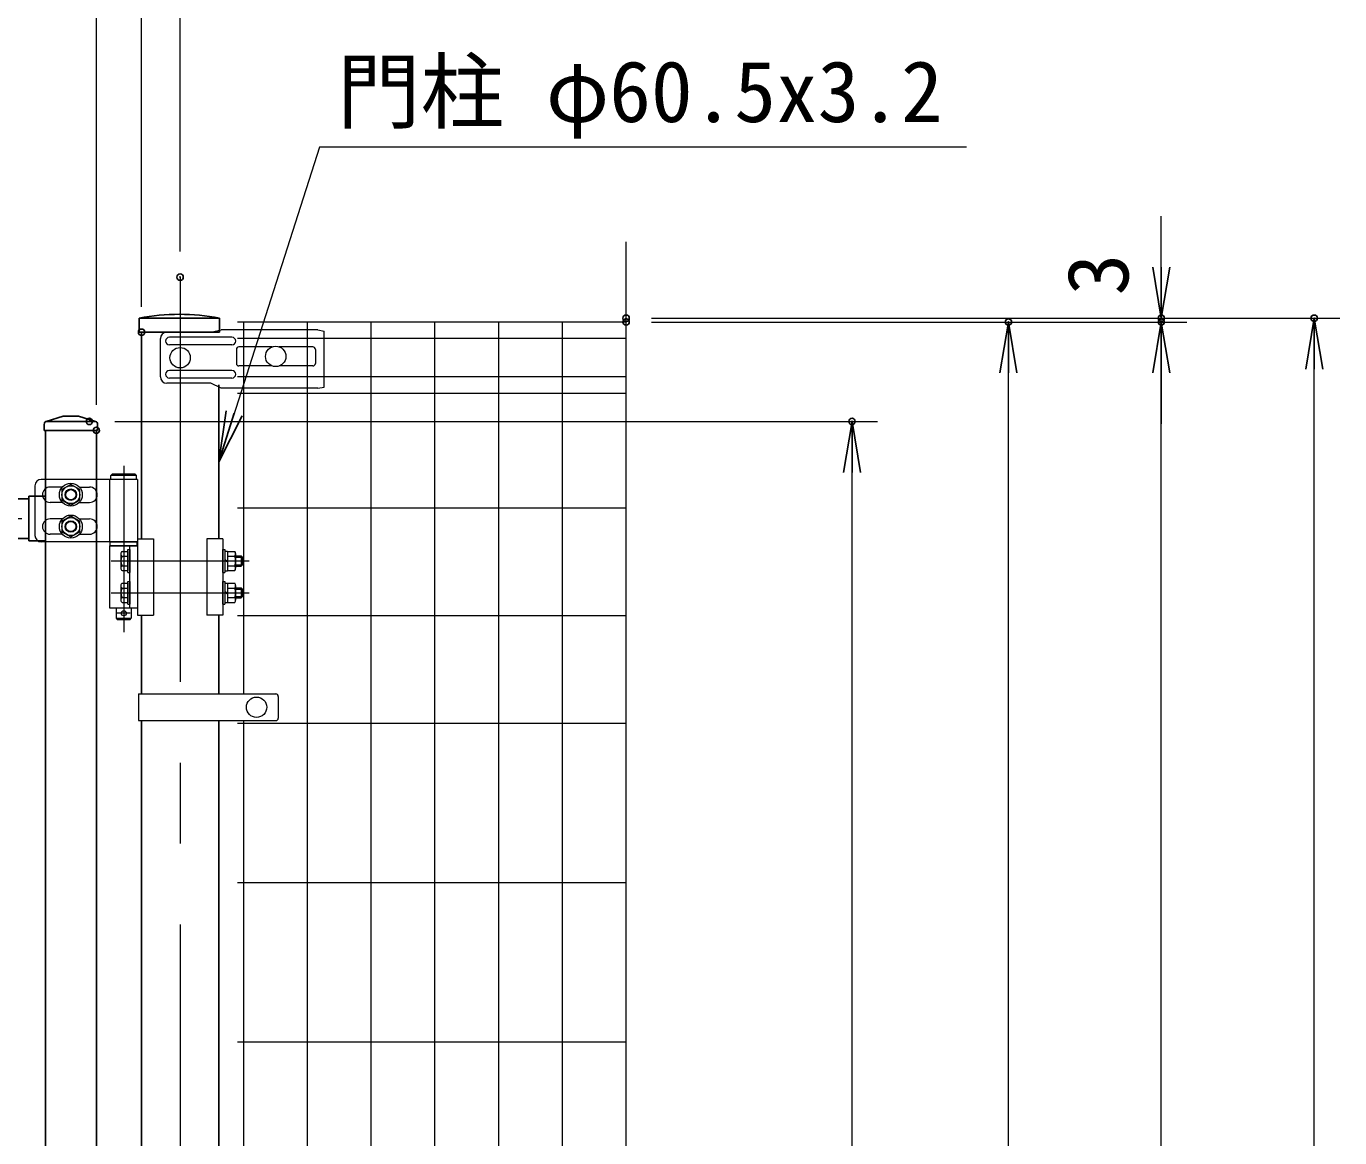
# Model space of a CAD drawing. Units: millimetres, scale not verified. Extents: x -4200 to 4200, y -2970 to 2970.
# Drawn here: x -1704 to -674, y 803 to 1675 of the extents above; entities that cross this region are included whole.
import ezdxf
from ezdxf.enums import TextEntityAlignment as Align

# ---------------------------------------------------------------- set-up
doc = ezdxf.new("R2010")
doc.units = ezdxf.units.MM
doc.header["$LTSCALE"] = 10
doc.header["$PDMODE"] = 32
doc.header["$PDSIZE"] = 5
doc.linetypes.add('USER1', pattern=[50.8, 31.75, -6.35, 6.35, -6.35])
for name, color, linetype, lineweight in [('0-1_D-BMK', 2, 'USER1', 13), ('0-2_D-STR1', 1, 'Continuous', 25), ('0-3_D-STR3', 3, 'Continuous', 13), ('0-4_D-STR2', 7, 'Continuous', 13), ('0-5_D-STR-DIM', 7, 'Continuous', 13), ('0-7_D-STR-TXT', 7, 'Continuous', 13)]:
    doc.layers.add(name, color=color, linetype=linetype, lineweight=lineweight)
doc.layers.add('0-A_0', color=7, linetype='Continuous')
doc.layers.add('0-B_Defpoints', color=6, linetype='Continuous')
doc.styles.add('ＭＳ ゴシック', font='')
doc.styles.get('ＭＳ ゴシック').set_extended_font_data('MS Gothic')

# ---------------------------------------------------------------- blocks, each defined once
blk = doc.blocks.new('_Open')
at = {"layer": '0-A_0'}
blk.add_line((-10, 1.667), (0, 0), dxfattribs=at)
blk.add_lwpolyline([(-10, -1.667), (0, 0), (-10, 0)], dxfattribs=at)

msp = doc.modelspace()

# ---------------------------------------------------------------- linework, layer by layer
at = {"layer": '0-1_D-BMK'}
for p, q in [((-1583.73, 1478.46), (-1583.73, -867.36)), ((-1628.03, 1330.25), (-1628.03, 1199.77)), ((-2533.48, 1288.97), (-1689.48, 1288.97)), ((-1637.83, 1255.72), (-1529.62, 1255.72)), ((-1637.83, 1230.72), (-1529.62, 1230.72)), ((-1623.03, 1214.72), (-1633.03, 1214.72))]:
    msp.add_line(p, q, dxfattribs=at)
at = {"layer": '0-2_D-STR1'}
for p, q in [((-1552.88, 1446.22), (-1615.78, 1446.22)), ((-1552.88, 1446.22), (-1615.78, 1446.22)), ((-1615.78, 1446.22), (-1615.78, 1435.22)), ((-1552.88, 1435.22), (-1552.88, 1446.22)), ((-1552.88, 1435.22), (-1552.88, 1446.22)), ((-1552.88, 1435.22), (-1615.78, 1435.22)), ((-1613.98, 1435.22), (-1613.98, 1273.22)), ((-1553.48, 1393.83), (-1553.48, 1273.22)), ((-1690.48, 1362.82), (-1690.48, 1358.22)), ((-1688.78, 1365.11), (-1675.48, 1369.22)), ((-1650.51, 1365.22), (-1688.08, 1365.22)), ((-1663.48, 1369.22), (-1675.48, 1369.22)), ((-1650.17, 1365.11), (-1663.48, 1369.22)), ((-1648.48, 1362.82), (-1648.48, 1358.22)), ((-1648.48, 1358.22), (-1690.48, 1358.22)), ((-1689.48, 1358.22), (-1689.48, -526.78)), ((-1649.48, 1358.22), (-1649.48, -526.78)), ((-2520.48, 1304.47), (-1702.48, 1304.47)), ((-1702.48, 1306.47), (-1702.48, 1271.47)), ((-1689.48, 1306.47), (-1702.48, 1306.47)), ((-2520.48, 1273.47), (-1702.48, 1273.47)), ((-1689.48, 1271.47), (-1702.48, 1271.47)), ((-1613.98, 1213.22), (-1613.98, 1151.47)), ((-1553.48, 1213.22), (-1553.48, 1151.47)), ((-1613.98, 1130.47), (-1613.98, 776.47)), ((-1553.48, 1130.47), (-1553.48, 776.47))]:
    msp.add_line(p, q, dxfattribs=at)
for centre, radius, start, end in [((-1584.33, 1286.79), 162.5, 78.84081, 101.15919), ((-1584.33, 1286.79), 162.5, 78.84081, 101.15919), ((-1688.08, 1362.82), 2.4, 90, 180), ((-1650.88, 1362.82), 2.4, 0, 72.84994)]:
    msp.add_arc(centre, radius, start, end, dxfattribs=at)
at = {"layer": '0-3_D-STR3'}
for p, q in [((-1559.74, 1435.22), (-1594.21, 1435.22)), ((-1559.74, 1435.29), (-1551.6, 1437.02)), ((-1475.73, 1437.02), (-1551.6, 1437.02)), ((-1475.73, 1437.02), (-1470.73, 1436.02)), ((-1470.73, 1392.22), (-1470.73, 1436.02)), ((-1599.21, 1400.22), (-1599.21, 1430.22)), ((-1543.14, 1431.22), (-1592.14, 1431.22)), ((-1543.14, 1425.22), (-1592.14, 1425.22)), ((-1511.51, 1423.72), (-1537.6, 1423.72)), ((-1479.6, 1423.72), (-1505.94, 1423.72)), ((-1539.6, 1421.72), (-1539.6, 1410.72)), ((-1477.6, 1421.72), (-1477.6, 1410.72)), ((-1543.14, 1405.22), (-1592.14, 1405.22)), ((-1511.51, 1408.72), (-1537.6, 1408.72)), ((-1479.6, 1408.72), (-1505.94, 1408.72)), ((-1559.74, 1395.22), (-1594.21, 1395.22)), ((-1543.14, 1399.22), (-1592.14, 1399.22)), ((-1551.6, 1391.22), (-1559.74, 1395.22)), ((-1475.73, 1391.22), (-1470.73, 1392.22)), ((-1475.73, 1391.22), (-1551.6, 1391.22)), ((-1638.88, 1319.72), (-1692.74, 1319.72)), ((-1617.18, 1319.72), (-1651.48, 1319.72)), ((-1638.88, 1270.72), (-1638.88, 1319.72)), ((-1617.18, 1319.72), (-1638.88, 1319.72)), ((-1637.03, 1323.72), (-1638.03, 1322.72)), ((-1618.03, 1322.72), (-1638.03, 1322.72)), ((-1638.03, 1319.72), (-1638.03, 1322.72)), ((-1618.03, 1319.72), (-1638.03, 1319.72)), ((-1619.03, 1323.72), (-1637.03, 1323.72)), ((-1619.03, 1323.72), (-1618.03, 1322.72)), ((-1618.03, 1319.72), (-1618.03, 1322.72)), ((-1617.18, 1319.72), (-1617.18, 1213.22)), ((-1697.74, 1314.72), (-1697.74, 1275.72)), ((-1676.18, 1313.72), (-1685.74, 1313.72)), ((-1662.77, 1313.72), (-1654.74, 1313.72)), ((-1676.18, 1301.72), (-1685.74, 1301.72)), ((-1662.77, 1301.72), (-1654.74, 1301.72)), ((-1676.18, 1288.72), (-1685.74, 1288.72)), ((-1662.77, 1288.72), (-1654.74, 1288.72)), ((-1638.88, 1270.72), (-1692.74, 1270.72)), ((-1676.18, 1276.72), (-1685.74, 1276.72)), ((-1662.77, 1276.72), (-1654.74, 1276.72)), ((-1617.18, 1270.72), (-1638.88, 1270.72)), ((-1617.18, 1270.72), (-1638.88, 1270.72)), ((-1638.53, 1267.72), (-1638.53, 1270.72)), ((-1638.53, 1270.72), (-1617.53, 1270.72)), ((-1617.53, 1267.72), (-1617.53, 1270.72)), ((-1617.18, 1273.22), (-1604.68, 1273.22)), ((-1604.68, 1273.22), (-1604.68, 1213.22)), ((-1562.75, 1273.22), (-1562.75, 1213.22)), ((-1550.25, 1273.22), (-1562.75, 1273.22)), ((-1550.25, 1273.22), (-1550.25, 1213.22)), ((-1638.88, 1218.72), (-1638.88, 1267.72)), ((-1638.88, 1267.72), (-1617.18, 1267.72)), ((-1617.53, 1267.72), (-1638.53, 1267.72)), ((-1630.28, 1261.35), (-1630.28, 1250.09)), ((-1629.2, 1263.22), (-1624.78, 1263.22)), ((-1629.2, 1259.47), (-1624.78, 1259.47)), ((-1624.78, 1246.72), (-1624.78, 1264.72)), ((-1624.78, 1263.22), (-1624.78, 1248.22)), ((-1623.18, 1218.72), (-1623.18, 1267.72)), ((-1550.25, 1264.72), (-1548.65, 1264.72)), ((-1550.25, 1246.72), (-1550.25, 1264.72)), ((-1548.65, 1264.72), (-1548.65, 1246.72)), ((-1548.65, 1263.42), (-1548.65, 1248.02)), ((-1546.65, 1263.22), (-1540.85, 1263.22)), ((-1546.65, 1263.22), (-1546.65, 1248.22)), ((-1546.65, 1259.47), (-1540.85, 1259.47)), ((-1540.15, 1261.49), (-1540.15, 1249.95)), ((-1540.15, 1259.72), (-1535.78, 1259.72)), ((-1535.78, 1259.72), (-1534.78, 1258.72)), ((-1629.2, 1251.96), (-1624.78, 1251.96)), ((-1629.2, 1248.22), (-1624.78, 1248.22)), ((-1548.65, 1256.78), (-1546.65, 1255.63)), ((-1548.65, 1256.09), (-1546.65, 1254.94)), ((-1548.65, 1248.02), (-1546.65, 1248.02)), ((-1546.65, 1251.97), (-1540.85, 1251.97)), ((-1546.65, 1248.22), (-1540.85, 1248.22)), ((-1540.15, 1252.72), (-1534.78, 1252.72)), ((-1540.15, 1251.72), (-1535.78, 1251.72)), ((-1629.2, 1238.22), (-1624.78, 1238.22)), ((-1624.78, 1246.72), (-1623.18, 1246.72)), ((-1624.78, 1221.72), (-1624.78, 1239.72)), ((-1624.78, 1238.22), (-1624.78, 1223.22)), ((-1550.25, 1246.72), (-1548.65, 1246.72)), ((-1550.25, 1239.72), (-1548.65, 1239.72)), ((-1550.25, 1221.72), (-1550.25, 1239.72)), ((-1548.65, 1239.72), (-1548.65, 1221.72)), ((-1548.65, 1238.42), (-1548.65, 1223.02)), ((-1546.65, 1238.22), (-1540.85, 1238.22)), ((-1546.65, 1238.22), (-1546.65, 1223.22)), ((-1630.28, 1236.35), (-1630.28, 1225.09)), ((-1629.2, 1234.47), (-1624.78, 1234.47)), ((-1629.2, 1226.96), (-1624.78, 1226.96)), ((-1548.65, 1231.78), (-1546.65, 1230.63)), ((-1548.65, 1231.09), (-1546.65, 1229.94)), ((-1546.65, 1234.47), (-1540.85, 1234.47)), ((-1546.65, 1226.97), (-1540.85, 1226.97)), ((-1540.15, 1236.49), (-1540.15, 1224.95)), ((-1540.15, 1234.72), (-1535.78, 1234.72)), ((-1540.15, 1227.72), (-1534.78, 1227.72)), ((-1540.15, 1226.72), (-1535.78, 1226.72)), ((-1535.78, 1234.72), (-1534.78, 1233.72)), ((-1617.18, 1218.72), (-1638.88, 1218.72)), ((-1634.03, 1218.72), (-1634.03, 1210.72)), ((-1629.2, 1223.22), (-1624.78, 1223.22)), ((-1624.78, 1221.72), (-1623.18, 1221.72)), ((-1622.03, 1218.72), (-1622.03, 1210.72)), ((-1550.25, 1221.72), (-1548.65, 1221.72)), ((-1548.65, 1223.02), (-1546.65, 1223.02)), ((-1546.65, 1223.22), (-1540.85, 1223.22)), ((-1634.03, 1210.72), (-1633.03, 1209.72)), ((-1634.03, 1210.72), (-1622.03, 1210.72)), ((-1633.03, 1209.72), (-1623.03, 1209.72)), ((-1623.03, 1209.72), (-1622.03, 1210.72)), ((-1617.18, 1213.22), (-1604.68, 1213.22)), ((-1550.25, 1213.22), (-1562.75, 1213.22)), ((-1616.28, 1151.47), (-1508.74, 1151.47)), ((-1616.28, 1151.47), (-1616.28, 1130.47)), ((-1506.74, 1149.47), (-1506.74, 1132.47)), ((-1616.28, 1130.47), (-1508.74, 1130.47))]:
    msp.add_line(p, q, dxfattribs=at)
for points in [[(-1669.48, 1315.82), (-1676.49, 1311.77), (-1676.49, 1303.67), (-1669.48, 1299.62), (-1662.46, 1303.67), (-1662.46, 1311.77)], [(-1669.48, 1290.82), (-1676.49, 1286.77), (-1676.49, 1278.67), (-1669.48, 1274.62), (-1662.46, 1278.67), (-1662.46, 1286.77)]]:
    msp.add_lwpolyline(points, close=True, dxfattribs=at)
for points in [[(-1624.78, 1264.72), (-1623.18, 1264.72), (-1623.18, 1246.72)], [(-1548.65, 1263.42), (-1546.65, 1263.42), (-1546.65, 1248.02)], [(-1540.15, 1258.72), (-1534.78, 1258.72), (-1534.78, 1252.72)], [(-1535.78, 1259.72), (-1535.78, 1251.72), (-1534.78, 1252.72)], [(-1624.78, 1239.72), (-1623.18, 1239.72), (-1623.18, 1221.72)], [(-1548.65, 1238.42), (-1546.65, 1238.42), (-1546.65, 1223.02)], [(-1540.15, 1233.72), (-1534.78, 1233.72), (-1534.78, 1227.72)], [(-1535.78, 1234.72), (-1535.78, 1226.72), (-1534.78, 1227.72)]]:
    msp.add_lwpolyline(points, dxfattribs=at)
for centre, radius in [((-1583.73, 1415.22), 8), ((-1508.73, 1416.22), 8), ((-1669.48, 1307.72), 9), ((-1669.48, 1307.72), 9), ((-1669.48, 1307.72), 7.03), ((-1669.48, 1307.72), 4.5), ((-1669.48, 1307.72), 4), ((-1669.48, 1307.72), 4), ((-1669.48, 1282.72), 9), ((-1669.48, 1282.72), 9), ((-1669.48, 1282.72), 7.03), ((-1669.48, 1282.72), 4.5), ((-1669.48, 1282.72), 4), ((-1669.48, 1282.72), 4), ((-1628.03, 1214.72), 2), ((-1523.73, 1140.97), 8)]:
    msp.add_circle(centre, radius, dxfattribs=at)
for centre, radius, start, end in [((-1594.21, 1430.22), 5, 90, 180), ((-1592.14, 1428.22), 3, 90, 270), ((-1543.14, 1428.22), 3, 270, 90), ((-1537.6, 1421.72), 2, 90, 180), ((-1479.6, 1421.72), 2, 0, 90), ((-1592.14, 1402.22), 3, 90, 270), ((-1543.14, 1402.22), 3, 270, 90), ((-1537.6, 1410.72), 2, 180, 270), ((-1479.6, 1410.72), 2, 270, 0), ((-1594.21, 1400.22), 5, 180, 270), ((-1692.74, 1314.72), 5, 90, 180), ((-1685.74, 1307.72), 6, 90, 270), ((-1654.74, 1307.72), 6, 270, 90), ((-1685.74, 1282.72), 6, 90, 270), ((-1654.74, 1282.72), 6, 270, 90), ((-1692.74, 1275.72), 5, 180, 270), ((-1628.12, 1261.35), 2.16, 120, 240), ((-1623.2, 1255.72), 7.08, 147.93138, 212.06862), ((-1543, 1261.34), 2.85, 318.83491, 41.16509), ((-1550.55, 1255.72), 10.39, 338.85295, 21.14705), ((-1628.12, 1250.09), 2.16, 120, 240), ((-1543, 1250.09), 2.85, 318.86505, 41.13495), ((-1628.12, 1236.35), 2.16, 120, 240), ((-1543, 1236.34), 2.85, 318.83491, 41.16509), ((-1623.2, 1230.72), 7.08, 147.93138, 212.06862), ((-1628.12, 1225.09), 2.16, 120, 240), ((-1550.55, 1230.72), 10.39, 338.85295, 21.14705), ((-1543, 1225.09), 2.85, 318.86505, 41.13495), ((-1508.74, 1149.47), 2, 0, 90), ((-1508.74, 1132.47), 2, 270, 0)]:
    msp.add_arc(centre, radius, start, end, dxfattribs=at)
at = {"layer": '0-4_D-STR2'}
for p, q in [((-1233.73, 483.87), (-1233.73, 1506.22)), ((-1233.73, 1443.22), (-1538.73, 1443.22)), ((-1533.73, 1151.47), (-1533.73, 1443.22)), ((-1483.73, -526.78), (-1483.73, 1443.22)), ((-1433.73, -526.78), (-1433.73, 1443.22)), ((-1383.73, -526.78), (-1383.73, 1443.22)), ((-1333.73, -526.78), (-1333.73, 1443.22)), ((-1283.73, -526.78), (-1283.73, 1443.22)), ((-1233.73, 1430.34), (-1538.73, 1430.34)), ((-1233.73, 1400.09), (-1538.73, 1400.09)), ((-1233.73, 1387.22), (-1538.73, 1387.22)), ((-1233.73, 1297.22), (-1538.73, 1297.22)), ((-1233.73, 1212.72), (-1538.73, 1212.72)), ((-1233.73, 1128.22), (-1538.73, 1128.22)), ((-1533.73, 776.47), (-1533.73, 1130.47)), ((-1233.73, 1003.22), (-1538.73, 1003.22)), ((-1233.73, 878.22), (-1538.73, 878.22))]:
    msp.add_line(p, q, dxfattribs=at)
at = {"layer": '0-5_D-STR-DIM'}
for p, q in [((-1583.73, 1498.46), (-1583.73, 1848.22)), ((-1649.48, 1378.22), (-1649.48, 1728.22)), ((-1649.45, 1378.22), (-1649.45, 1728.22)), ((-1613.98, 1455.22), (-1613.98, 1728.22)), ((-813.73, 1486.22), (-813.73, 1526.22)), ((-1213.73, 1446.22), (-673.73, 1446.22)), ((-1213.73, 1446.22), (-793.73, 1446.22)), ((-1213.73, 1443.22), (-913.73, 1443.22)), ((-1213.73, 1443.22), (-793.73, 1443.22)), ((-1213.73, 1443.22), (-793.73, 1443.22)), ((-813.73, 1443.22), (-813.73, 1446.22)), ((-933.73, -486.78), (-933.73, 1403.22)), ((-813.73, -516.78), (-813.73, 1403.22)), ((-813.73, 1403.22), (-813.73, 1363.22)), ((-693.73, -816.78), (-693.73, 1406.22)), ((-1634.97, 1365.22), (-1036.45, 1365.22)), ((-1056.45, -486.78), (-1056.45, 1325.22))]:
    msp.add_line(p, q, dxfattribs=at)
at = {"layer": '0-7_D-STR-TXT'}
msp.add_lwpolyline([(-966.59, 1580.31), (-1474.42, 1580.31), (-1552.87, 1335.43)], dxfattribs=at)
at = {"layer": '0-B_Defpoints'}
for p in [(-1583.73, 1478.46), (-1233.73, 1446.22), (-1233.73, 1443.22), (-933.73, 1443.22), (-813.73, 1446.22), (-813.73, 1443.22), (-693.73, 1446.22), (-1613.98, 1435.22), (-1654.97, 1365.22), (-1649.48, 1358.22), (-1649.45, 1358.22), (-1056.45, 1365.22)]:
    msp.add_point(p, dxfattribs=at)

# ---------------------------------------------------------------- block references
at = {"layer": '0-5_D-STR-DIM', "xscale": 4, "yscale": 4}
for p, rotation in [((-813.73, 1446.22), 270), ((-933.73, 1443.22), 90), ((-813.73, 1443.22), 90), ((-813.73, 1443.22), 90), ((-693.73, 1446.22), 90), ((-1056.45, 1365.22), 90)]:
    msp.add_blockref('_Open', p, dxfattribs=dict(at, rotation=rotation))
at = {"layer": '0-7_D-STR-TXT', "xscale": 4, "yscale": 4, "rotation": 252.23748}
msp.add_blockref('_Open', (-1553.48, 1333.52), dxfattribs=at)

# ---------------------------------------------------------------- texts
at = {"layer": '0-5_D-STR-DIM', "style": 'ＭＳ ゴシック'}
msp.add_text('3', height=48.09, rotation=90, dxfattribs=at).set_placement((-825.14, 1464.1), align=Align.BOTTOM_LEFT)
at = {"layer": '0-7_D-STR-TXT', "style": 'ＭＳ ゴシック'}
msp.add_text('門柱 φ60.5x3.2', height=48.09, dxfattribs=at).set_placement((-1460.61, 1585.68), align=Align.BOTTOM_LEFT)

doc.saveas('drawing.dxf')
